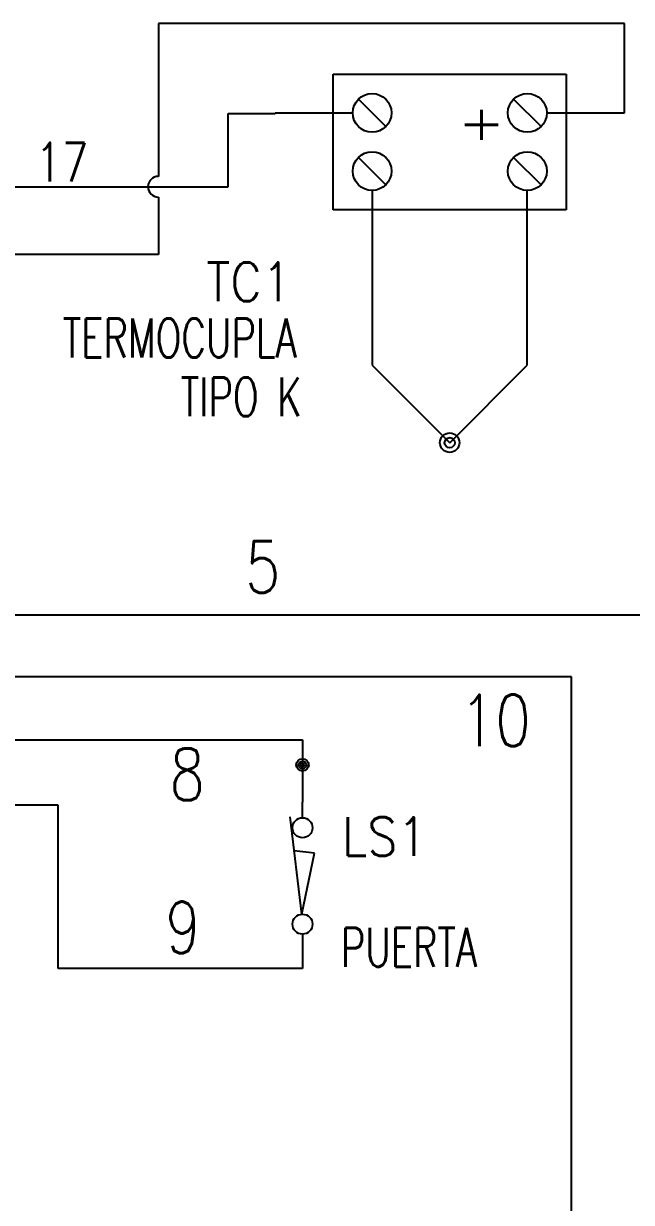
# Model space of a CAD drawing. Header units: millimetres. Extents: x 123.5 to 144.3, y 105.4 to 121.6.
# Drawn here: x 136.3 to 139.24, y 110.91 to 116.61 of the extents above; entities that cross this region are included whole.
import ezdxf
from ezdxf.enums import TextEntityAlignment as Align

# ---------------------------------------------------------------- set-up
doc = ezdxf.new("R2010")
doc.units = ezdxf.units.MM
for name, color, linetype in [('DESC', 250, 'Continuous'), ('SYMS', 7, 'Continuous'), ('TAGS', 250, 'Continuous'), ('TERMS', 250, 'Continuous'), ('WIREFIXED', 7, 'Continuous'), ('WIRES', 7, 'Continuous')]:
    doc.layers.add(name, color=color, linetype=linetype)
doc.layers.add('WIRENO', color=7, linetype='Continuous', true_color=0x000000)
doc.styles.add('WD', font='romans.shx')

# ---------------------------------------------------------------- blocks, each defined once
blk = doc.blocks.new('VLS12')
at = {"linetype": 'Continuous'}
for p, q in [((-0.0023, -0.1232), (-0.0395, 0.1901)), ((0.0383, 0.0734), (-0.0265, 0.0809)), ((-0.0023, -0.1232), (0.0383, 0.0734))]:
    blk.add_line(p, q, dxfattribs=at)
for centre in [(0, 0.1553), (0, -0.1553)]:
    blk.add_circle(centre, 0.0322)
at = {"style": 'WD'}
for tag, p, width in [('INST', (0.1269, 0.3902), 0.7), ('LOC', (0.1269, 0.2206), 0.7), ('TAG1', (0.1269, 0.0644), 0.9), ('XREF', (0.1287, -0.09), 0.7), ('DESC1', (0.1287, -0.242), 0.7), ('DESC2', (0.1287, -0.3982), 0.7), ('WDTAGALT', (0.125, -0.5625), 0.7)]:
    blk.add_attdef(tag, p, '', height=0.125, dxfattribs=dict(at, width=width))
at = {"linetype": 'Continuous', "style": 'WD'}
for tag, height, flags, p in [('TERM01', 0.125, 8, (-0.055, 0.2066)), ('CAT', 0.01, 9, (-0.1421, -0.0731)), ('MFG', 0.01, 9, (-0.1421, -0.0881))]:
    blk.add_attdef(tag, text='', height=height, dxfattribs=dict(at, flags=flags)).set_placement(p, align=Align.RIGHT)
at = {"color": 7, "style": 'WD', "flags": 1}
for tag, p in [('X2TERM01', (0, 0.1875)), ('X8TERM02', (0, -0.1875))]:
    blk.add_attdef(tag, p, '', height=0.0125, dxfattribs=at)
at = {"color": 7, "style": 'WD'}
for tag, p in [('X4LINK', (-0.1094, 0)), ('X1LINK', (0.0938, 0))]:
    blk.add_attdef(tag, p, '', height=0.01, dxfattribs=at)
at = {"style": 'WD'}
for tag, flags, p in [('FAMILY', 9, (-0.1421, -0.0365)), ('CONTACT', 1, (-0.1421, -0.0531))]:
    blk.add_attdef(tag, text='', height=0.01, dxfattribs=dict(at, flags=flags)).set_placement(p, align=Align.RIGHT)
at = {"linetype": 'Continuous', "style": 'WD', "flags": 9}
blk.add_attdef('ASSYCODE', text='', height=0.01, dxfattribs=at).set_placement((-0.1562, -0.125), align=Align.CENTER)
at = {"linetype": 'Continuous', "style": 'WD', "flags": 8}
blk.add_attdef('TERM02', text='', height=0.125, dxfattribs=at).set_placement((-0.0407, -0.2134), align=Align.TOP_RIGHT)
blk = doc.blocks.new('WD_WNV')
at = {"style": 'WD', "flags": 1}
for tag, p in [('W01USER', (-0.0625, 0.0938)), ('W02USER', (-0.0625, 0.0859)), ('W03USER', (-0.0625, 0.0781)), ('W04USER', (-0.0625, 0.0703)), ('W05USER', (-0.0625, 0.0625)), ('W06USER', (-0.0625, 0.0547)), ('W07USER', (-0.0625, 0.0469)), ('W08USER', (-0.0625, 0.0391)), ('W09USER', (-0.0625, 0.0312)), ('W10USER', (-0.0625, 0.0234))]:
    blk.add_attdef(tag, text='', height=0.005, dxfattribs=at).set_placement(p, align=Align.CENTER)
at = {"linetype": 'Continuous', "style": 'WD', "width": 0.8}
blk.add_attdef('WIRENO', text='', height=0.125, dxfattribs=at).set_placement((-0.05, 0), align=Align.MIDDLE_RIGHT)
blk = doc.blocks.new('WD_WNH')
at = {"linetype": 'Continuous', "style": 'WD', "width": 0.8}
blk.add_attdef('WIRENO', text='', height=0.125, dxfattribs=at).set_placement((0, 0.0625), align=Align.CENTER)
at = {"style": 'WD', "flags": 1}
for tag, p in [('W01USER', (0, 0.0781)), ('W02USER', (0, 0.0703)), ('W03USER', (0, 0.0625)), ('W04USER', (0, 0.0547)), ('W05USER', (0, 0.0469)), ('W06USER', (0, 0.0391)), ('W07USER', (0, 0.0312)), ('W08USER', (0, 0.0234)), ('W09USER', (0, 0.0156)), ('W10USER', (0, 0.0078))]:
    blk.add_attdef(tag, text='', height=0.005, dxfattribs=at).set_placement(p, align=Align.CENTER)
blk = doc.blocks.new('WDDOT')
for radius in [0.03, 0.0187, 0.00929]:
    blk.add_circle((0, 0), radius)
blk = doc.blocks.new('VTC1LTB')
for p, q in [((-0.125, 0.0625), (0.625, 0.0625)), ((-0.125, -0.375), (-0.125, 0.0625)), ((0.625, 0.0625), (0.625, -0.375)), ((-0.0442, -0.0183), (0.0442, -0.1067)), ((0.4558, -0.0183), (0.5442, -0.1067)), ((-0.0442, -0.2058), (0.0442, -0.2942)), ((0.4558, -0.2058), (0.5442, -0.2942)), ((0, -0.3125), (0, -0.875)), ((0.5, -0.875), (0.5, -0.3125)), ((0.625, -0.375), (-0.125, -0.375)), ((0, -0.875), (0.25, -1.125)), ((0.25, -1.125), (0.5, -0.875))]:
    blk.add_line(p, q)
for centre, radius in [((0, -0.0625), 0.0625), ((0.5, -0.0625), 0.0625), ((0, -0.25), 0.0625), ((0.5, -0.25), 0.0625), ((0.25, -1.125), 0.0313), ((0.25, -1.125), 0.0163)]:
    blk.add_circle(centre, radius)
at = {"color": 7, "style": 'WD', "flags": 1}
for tag, p in [('X8TERM01', (0, 0)), ('X8TERM02', (0.5, 0)), ('X4TERM01', (-0.0625, -0.0625)), ('X1TERM02', (0.5625, -0.0625))]:
    blk.add_attdef(tag, p, '', height=0.0125, dxfattribs=at)
at = {"linetype": 'Continuous', "style": 'WD', "flags": 8}
blk.add_attdef('TERM02', text='', height=0.125, rotation=90, dxfattribs=at).set_placement((0.4062, -0.0312), align=Align.RIGHT)
blk.add_attdef('TERM01', text='', height=0.125, rotation=90, dxfattribs=at).set_placement((0.0938, -0.0312), align=Align.TOP_RIGHT)
at = {"style": 'WD'}
for tag, p, width in [('INST', (0.6875, -0.3598), 0.7), ('LOC', (0.6875, -0.5294), 0.7), ('TAG1', (0.6894, -0.6856), 0.9), ('DESC1', (0.6912, -0.8419), 0.7), ('DESC2', (0.6912, -0.9981), 0.7), ('RATING1', (0.375, -1.1875), 0.9), ('WDTAGALT', (0.6875, -1.375), 0.7)]:
    blk.add_attdef(tag, p, '', height=0.125, dxfattribs=dict(at, width=width))
at = {"style": 'WD', "flags": 9}
blk.add_attdef('FAMILY', (0.2235, -1.1939), '', height=0.01, dxfattribs=at)
at = {"linetype": 'Continuous', "style": 'WD'}
for tag, p, flags in [('CAT', (0.2239, -1.2234), 1), ('MFG', (0.2534, -1.2075), 1), ('ASSYCODE', (0.2884, -1.2205), 9)]:
    blk.add_attdef(tag, p, '', height=0.01, dxfattribs=dict(at, flags=flags))

msp = doc.modelspace()

# ---------------------------------------------------------------- linework, layer by layer
at = {"layer": 'WIRES'}
for p, q in [((139.2035, 116.6053), (136.952, 116.6053)), ((136.952, 116.6053), (136.952, 115.867)), ((139.2035, 116.1737), (139.2035, 116.6053)), ((137.2889, 115.817), (137.2889, 116.1701)), ((137.2889, 116.1701), (137.516, 116.1701)), ((137.516, 116.1737), (137.891, 116.1737)), ((138.8285, 116.1737), (139.2035, 116.1737)), ((135.8921, 115.817), (137.2889, 115.817)), ((136.952, 115.767), (136.952, 115.4886)), ((136.952, 115.4886), (135.8921, 115.4886)), ((136.0359, 113.7475), (139.4678, 113.7475)), ((138.9476, 113.4485), (135.9558, 113.4485)), ((138.9476, 110.4897), (138.9476, 113.4485)), ((135.9393, 113.1447), (137.6486, 113.1447)), ((137.6486, 113.1447), (137.6486, 113.0228)), ((137.6486, 113.0733), (137.6486, 112.8429)), ((136.4678, 112.8278), (135.9231, 112.8278)), ((136.4678, 112.0385), (136.4678, 112.8278)), ((137.6486, 112.7674), (137.6486, 112.8429)), ((137.6486, 112.2049), (137.6486, 112.0385)), ((137.6486, 112.0385), (136.4678, 112.0385))]:
    msp.add_line(p, q, dxfattribs=at)
msp.add_arc((136.952, 115.817), 0.05, 90, 270, dxfattribs=at)

# ---------------------------------------------------------------- block references
at = {"layer": 'SYMS'}
ref = msp.add_blockref('VTC1LTB', (137.9848, 116.2674), dxfattribs=dict(at, xscale=1.5, yscale=1.5, zscale=1.5))
ref.add_attrib('TERM02', '+', dxfattribs={"layer": 'TERMS', "linetype": 'Continuous', "height": 0.1875, "rotation": 90, "style": 'WD', "flags": 8}).set_placement((138.5941, 116.2205), align=Align.RIGHT)
ref.add_attrib('DESC2', 'TIPO K', (137.0596, 114.7079), dxfattribs={"layer": 'DESC', "height": 0.1875, "style": 'WD', "width": 0.7})
ref.add_attrib('DESC1', 'TERMOCUPLA', (136.4899, 114.9924), dxfattribs={"layer": 'DESC', "height": 0.1875, "style": 'WD', "width": 0.7})
ref.add_attrib('TAG1', 'TC1', (137.1838, 115.2635), dxfattribs={"layer": 'TAGS', "height": 0.1875, "style": 'WD', "width": 0.9})
msp.add_blockref('WDDOT', (137.6486, 113.0228), dxfattribs=at)
ref = msp.add_blockref('VLS12', (137.6486, 112.4861), dxfattribs=dict(at, xscale=1.5, yscale=1.5, zscale=1.5))
ref.add_attrib('DESC1', 'PUERTA', (137.8338, 112.0477), dxfattribs={"layer": 'DESC', "height": 0.1875, "style": 'WD', "width": 0.7})
ref.add_attrib('TAG1', 'LS1', (137.8391, 112.5827), dxfattribs={"layer": 'TAGS', "height": 0.1875, "style": 'WD', "width": 0.9})
at = {"layer": 'WIREFIXED'}
ref = msp.add_blockref('WD_WNH', (137.4568, 113.7297), dxfattribs=dict(at, xscale=2, yscale=2, zscale=2))
ref.add_attrib('WIRENOF', '5', dxfattribs={"linetype": 'Continuous', "height": 0.25, "style": 'WD', "width": 0.8}).set_placement((137.4568, 113.8547), align=Align.CENTER)
ref = msp.add_blockref('WD_WNH', (138.5802, 112.9877), dxfattribs=dict(at, xscale=2, yscale=2, zscale=2))
ref.add_attrib('WIRENOF', '10', dxfattribs={"linetype": 'Continuous', "height": 0.25, "style": 'WD', "width": 0.8}).set_placement((138.5802, 113.1127), align=Align.CENTER)
at = {"layer": 'WIRENO'}
ref = msp.add_blockref('WD_WNV', (136.6897, 115.9354), dxfattribs=dict(at, xscale=1.5, yscale=1.5, zscale=1.5))
ref.add_attrib('WIRENO', '17', dxfattribs={"linetype": 'Continuous', "height": 0.1875, "style": 'WD', "width": 0.8}).set_placement((136.6147, 115.9354), align=Align.MIDDLE_RIGHT)
ref = msp.add_blockref('WD_WNH', (137.4171, 112.6406), dxfattribs=dict(at, xscale=2, yscale=2, zscale=2))
ref.add_attrib('WIRENO', '8', dxfattribs={"linetype": 'Continuous', "height": 0.25, "style": 'WD', "width": 0.8}).set_placement((137.0915, 112.8522), align=Align.CENTER)
ref = msp.add_blockref('WD_WNV', (137.7494, 112.1233), dxfattribs=dict(at, xscale=2, yscale=2, zscale=2))
ref.add_attrib('WIRENO', '9', dxfattribs={"linetype": 'Continuous', "height": 0.25, "style": 'WD', "width": 0.8}).set_placement((137.1568, 112.2377), align=Align.MIDDLE_RIGHT)

doc.saveas('drawing.dxf')
